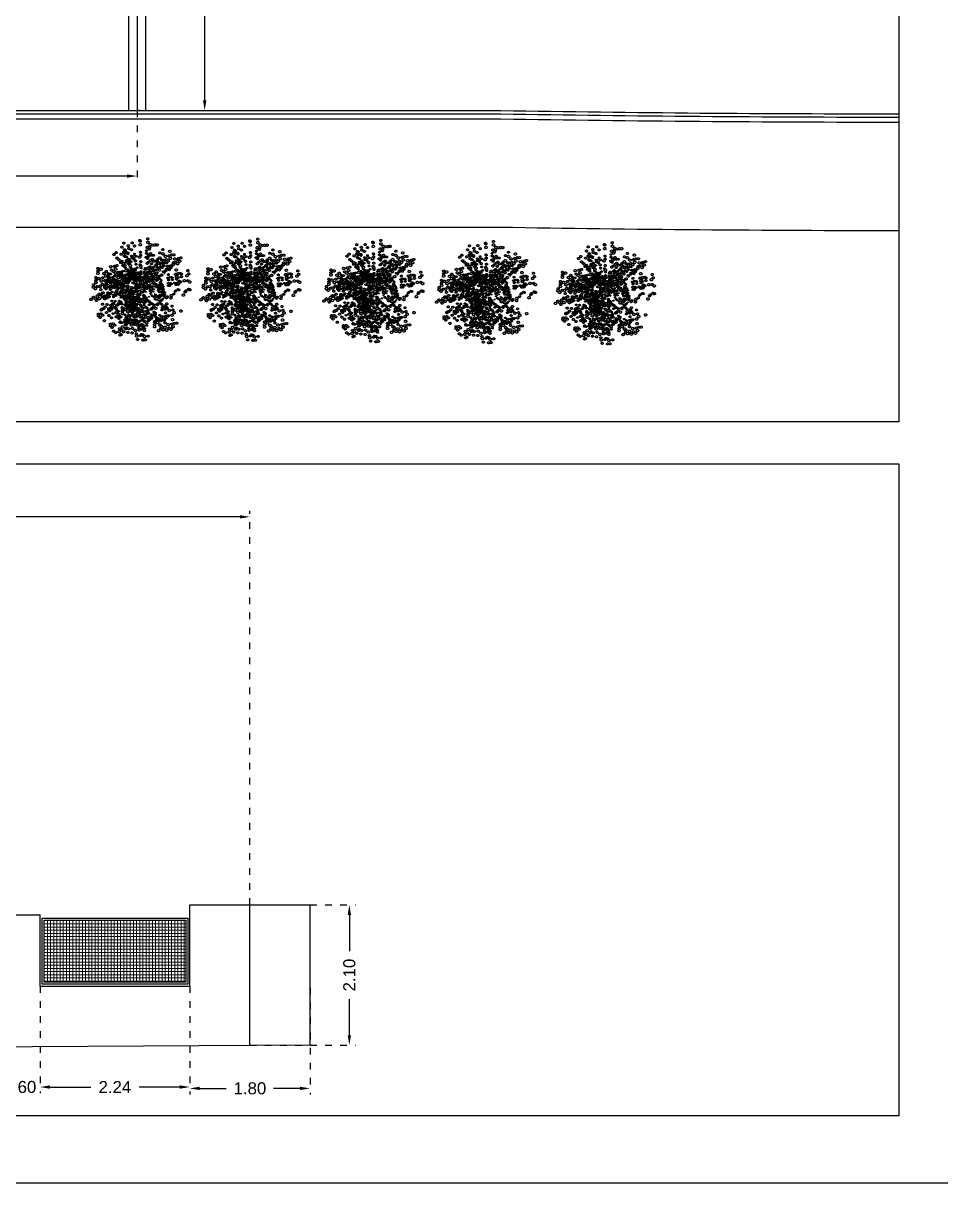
# Model space of a CAD drawing. Header units: millimetres. Extents: x 441061 to 442903, y 4515148 to 4515613.
# Drawn here: x 442431.82 to 442445.54, y 4515512.45 to 4515529.79 of the extents above; entities that cross this region are included whole.
import ezdxf

# ---------------------------------------------------------------- set-up
doc = ezdxf.new("R2010")
doc.units = ezdxf.units.MM
doc.linetypes.add('CONTINUA', pattern=[0])
doc.linetypes.add('PUNTOS2', pattern=[0.125, 0, -0.125])
for name, color, linetype in [('01_alzado', 5, 'CONTINUA'), ('01_cotas', 254, 'Continuous'), ('01_ejes', 10, 'Continuous'), ('01_implantación', 5, 'Continuous'), ('01_photinia', 7, 'Continuous'), ('01_piscinas', 254, 'Continuous'), ('01_retranqueo', 250, 'Continuous'), ('01_seccion', 7, 'CONTINUA'), ('01_urb interior', 4, 'Continuous'), ('01_verjas', 254, 'Continuous'), ('ARBOL', 116, 'Continuous')]:
    doc.layers.add(name, color=color, linetype=linetype)
doc.layers.add('01_cartela', color=6, linetype='Continuous', plot=False)
doc.layers.add('01_muebles_B', color=254, linetype='Continuous', lineweight=5)
doc.styles.add('Estilo1', font='swissel.ttf')
doc.styles.add('ROMANS', font='romans')
doc.dimstyles.new('DECIMAL-50', dxfattribs={"dimtxt": 0.08, "dimasz": 0.15, "dimexe": 0.09, "dimexo": 0, "dimgap": 0.09, "dimtad": 0, "dimzin": 0, "dimdsep": 46, "dimtxsty": 'ROMANS', "dimcen": 0.09, "dimclrt": 6, "dimadec": 0, "dimazin": 0, "dimtfac": 1.38, "dimtix": 1, "dimtofl": 0, "dimtmove": 2, "dimatfit": 3, "dimldrblk": 'OBLIQUE', "dimfxl": 1, "dimtolj": 1, "dimtzin": 0, "dimarcsym": 0})

# ---------------------------------------------------------------- blocks, each defined once
blk = doc.blocks.new('A$C43804232')
at = {"layer": 'ARBOL', "color": 98, "linetype": 'PUNTOS2', "ltscale": 10}
for p, q in [((2.194, 4.117), (2.234, 4.109)), ((2.96, 4.157), (2.981, 4.169)), ((2.236, 3.924), (2.276, 3.916)), ((3.483, 3.626), (3.504, 3.637)), ((3.605, 3.906), (3.626, 3.917)), ((0.431, 3.345), (0.427, 3.355)), ((1.587, 3.341), (1.575, 3.373)), ((0.082, 2.589), (0.078, 2.599)), ((0.771, 2.695), (0.679, 2.695)), ((0.423, 2.18), (0.423, 2.18)), ((1.477, 2.261), (1.498, 2.272)), ((2.421, 2.498), (2.461, 2.49)), ((3.451, 2.135), (3.441, 2.253)), ((1.149, 0.989), (1.088, 0.805))]:
    blk.add_line(p, q, dxfattribs=at)
at = {"layer": 'ARBOL', "color": 202, "linetype": 'PUNTOS2', "ltscale": 10}
for p, q in [((2.162, 3.694), (2.193, 3.688)), ((2.751, 3.725), (2.767, 3.734)), ((0.806, 3.1), (0.803, 3.108)), ((1.696, 3.097), (1.686, 3.122)), ((1.875, 3.148), (1.877, 3.153)), ((2.195, 3.545), (2.226, 3.539)), ((3.154, 3.316), (3.17, 3.325)), ((3.248, 3.531), (3.264, 3.54)), ((1.519, 3.018), (1.521, 3.022)), ((2.246, 2.775), (2.252, 2.789)), ((2.642, 2.754), (2.652, 2.738)), ((2.691, 2.83), (2.701, 2.814)), ((2.95, 2.596), (2.961, 2.593)), ((2.337, 2.448), (2.368, 2.442)), ((2.947, 2.257), (2.958, 2.254)), ((3.077, 2.307), (3.087, 2.304)), ((3.129, 2.169), (3.121, 2.26)), ((2.457, 1.787), (2.492, 1.829))]:
    blk.add_line(p, q, dxfattribs=at)
at = {"layer": 'ARBOL', "color": 12, "linetype": 'PUNTOS2', "ltscale": 10}
for p, q in [((1.067, 2.6), (0.997, 2.6)), ((1.497, 2.776), (1.497, 2.776)), ((1.775, 2.83), (1.745, 2.859)), ((0.537, 2.519), (0.534, 2.526)), ((0.8, 2.204), (0.8, 2.204)), ((1.348, 2.159), (1.269, 2.12)), ((1.611, 2.266), (1.627, 2.275)), ((1.863, 2.463), (1.873, 2.46))]:
    blk.add_line(p, q, dxfattribs=at)
at = {"layer": 'ARBOL', "color": 10, "linetype": 'PUNTOS2', "ltscale": 10}
for p, q in [((2.243, 2.235), (2.253, 2.22)), ((1.358, 1.288), (1.312, 1.147))]:
    blk.add_line(p, q, dxfattribs=at)
at = {"layer": 'ARBOL', "color": 12, "linetype": 'PUNTOS2', "ltscale": 10}
blk.add_lwpolyline([(3.353, 2.882), (3.332, 2.816), (3.332, 2.816), (3.335, 2.781)], dxfattribs=at)
at = {"layer": 'ARBOL', "color": 98, "linetype": 'PUNTOS2', "ltscale": 10}
blk.add_lwpolyline([(3.742, 3.061), (3.715, 2.975), (3.715, 2.975), (3.718, 2.931)], dxfattribs=at)
at = {"layer": 'ARBOL', "color": 202, "linetype": 'PUNTOS2', "ltscale": 10}
blk.add_lwpolyline([(2.849, 1.992), (2.813, 1.973), (2.813, 1.973), (2.8, 1.957)], dxfattribs=at)
at = {"layer": 'ARBOL', "color": 98, "linetype": 'PUNTOS2', "ltscale": 10}
for centre, radius in [((1.156, 4.129), 0.0457), ((1.219, 4.331), 0.0457), ((1.303, 4.203), 0.0526), ((1.32, 4.373), 0.0457), ((1.392, 4.152), 0.0457), ((1.455, 4.157), 0.0457), ((1.487, 4.218), 0.0457), ((1.55, 4.42), 0.0457), ((1.635, 4.292), 0.0526), ((1.685, 4.204), 0.0457), ((1.77, 4.075), 0.0526), ((1.879, 4.223), 0.0457), ((2.06, 4.261), 0.0457), ((2.074, 4.1), 0.0457), ((2.184, 4.085), 0.0457), ((2.202, 4.145), 0.0457), ((2.243, 4.291), 0.0457), ((2.315, 4.449), 0.0457), ((2.353, 4.483), 0.0457), ((2.359, 4.105), 0.0526), ((2.357, 4.256), 0.0457), ((2.437, 4.354), 0.0526), ((2.46, 4.224), 0.0457), ((2.573, 4.436), 0.0457), ((2.676, 4.405), 0.0457), ((2.714, 4.142), 0.0457), ((2.796, 4.27), 0.0457), ((2.798, 4.107), 0.0457), ((2.887, 4.225), 0.0457), ((2.906, 4.15), 0.0457), ((3.214, 4.096), 0.0457), ((0.461, 3.626), 0.0526), ((0.622, 3.661), 0.0526), ((0.722, 3.633), 0.0457), ((0.791, 3.758), 0.0526), ((1.017, 3.65), 0.0526), ((1.046, 3.554), 0.0457), ((1.392, 3.955), 0.0457), ((1.408, 3.597), 0.0526), ((1.5, 3.816), 0.0457), ((1.509, 3.569), 0.0457), ((1.527, 3.936), 0.0457), ((1.622, 4.002), 0.0457), ((1.651, 3.802), 0.0526), ((1.736, 3.642), 0.0457), ((1.763, 3.761), 0.0457), ((1.858, 3.827), 0.0457), ((1.887, 3.628), 0.0526), ((1.921, 4.029), 0.0457), ((1.992, 3.745), 0.0457), ((2.006, 3.901), 0.0526), ((2.143, 3.833), 0.0526), ((2.173, 3.707), 0.0457), ((2.226, 3.892), 0.0457), ((2.244, 3.951), 0.0457), ((2.328, 3.653), 0.0526), ((2.528, 3.945), 0.0457), ((2.555, 3.546), 0.0526), ((2.719, 3.626), 0.0457), ((2.768, 3.761), 0.0457), ((2.833, 3.591), 0.0457), ((2.956, 3.871), 0.0457), ((3.092, 3.817), 0.0457), ((3.127, 3.56), 0.0457), ((3.236, 3.725), 0.0457), ((3.36, 3.89), 0.0457), ((3.429, 3.619), 0.0457), ((3.442, 4.018), 0.0457), ((3.444, 3.856), 0.0457), ((3.487, 3.654), 0.0457), ((3.494, 3.691), 0.0457), ((3.532, 3.973), 0.0457), ((3.551, 3.899), 0.0457), ((0.136, 3.193), 0.0457), ((0.234, 3.233), 0.0457), ((0.242, 3.395), 0.0526), ((0.292, 3.529), 0.0526), ((0.329, 3.299), 0.0457), ((0.359, 3.1), 0.0526), ((0.393, 3.501), 0.0457), ((0.477, 3.373), 0.0526), ((0.572, 3.527), 0.0526), ((0.634, 3.337), 0.0457), ((0.741, 3.539), 0.0526), ((0.807, 3.504), 0.0526), ((0.945, 3.436), 0.0526), ((1.004, 3.26), 0.0457), ((1.085, 3.441), 0.0457), ((1.179, 3.126), 0.0526), ((1.179, 3.07), 0.0457), ((1.336, 3.407), 0.0526), ((1.351, 3.301), 0.0457), ((1.359, 3.463), 0.0526), ((1.446, 3.367), 0.0457), ((1.475, 3.167), 0.0526), ((1.593, 3.441), 0.0526), ((1.731, 3.372), 0.0526), ((1.79, 3.196), 0.0457), ((1.872, 3.377), 0.0457), ((2.074, 3.14), 0.0457), ((2.102, 3.26), 0.0457), ((2.197, 3.326), 0.0457), ((2.226, 3.126), 0.0526), ((2.26, 3.528), 0.0457), ((2.331, 3.244), 0.0457), ((2.342, 3.056), 0.0526), ((2.344, 3.4), 0.0526), ((2.482, 3.331), 0.0526), ((2.542, 3.155), 0.0457), ((2.565, 3.39), 0.0457), ((2.583, 3.45), 0.0457), ((2.623, 3.336), 0.0457), ((2.903, 3.418), 0.0457), ((2.921, 3.398), 0.0457), ((2.998, 3.32), 0.0526), ((3.076, 3.489), 0.0457), ((3.099, 3.292), 0.0457), ((3.113, 3.445), 0.0457), ((3.327, 3.379), 0.0457), ((3.374, 3.518), 0.0457), ((3.396, 3.055), 0.0526), ((3.497, 3.173), 0.0457), ((3.518, 3.427), 0.0457), ((3.537, 3.06), 0.0457), ((3.723, 3.06), 0.0526), ((3.729, 3.241), 0.0526), ((3.8, 3.048), 0.0457), ((3.83, 3.359), 0.0457), ((3.855, 3.16), 0.0526), ((3.904, 3.294), 0.0526), ((4.005, 3.266), 0.0457), ((4.074, 3.391), 0.0526), ((0.127, 2.617), 0.0526), ((0.391, 2.783), 0.0526), ((0.441, 2.917), 0.0526), ((0.478, 2.687), 0.0457), ((0.61, 3.014), 0.0526), ((0.626, 2.761), 0.0526), ((0.764, 2.692), 0.0526), ((0.854, 2.693), 0.0457), ((0.952, 2.733), 0.0457), ((1.227, 2.854), 0.0526), ((1.328, 2.826), 0.0457), ((1.396, 2.95), 0.0526), ((1.691, 2.634), 0.0457), ((1.739, 2.67), 0.0457), ((1.834, 2.736), 0.0457), ((1.863, 2.536), 0.0526), ((1.897, 2.938), 0.0457), ((1.981, 2.81), 0.0526), ((2.119, 2.741), 0.0526), ((2.173, 2.959), 0.0526), ((2.175, 2.656), 0.0457), ((2.274, 2.931), 0.0457), ((2.358, 2.803), 0.0526), ((2.496, 2.735), 0.0526), ((2.597, 2.853), 0.0457), ((2.637, 2.74), 0.0457), ((2.653, 2.526), 0.0526), ((2.65, 2.751), 0.0457), ((2.733, 2.633), 0.0457), ((2.908, 2.617), 0.0526), ((3.026, 2.784), 0.0457), ((3.099, 2.807), 0.0526), ((3.109, 2.666), 0.0457), ((3.247, 2.564), 0.0457), ((3.378, 2.89), 0.0526), ((3.394, 2.637), 0.0526), ((3.455, 2.879), 0.0457), ((3.532, 2.569), 0.0526), ((3.654, 2.935), 0.0457), ((3.708, 2.622), 0.0526), ((3.8, 2.842), 0.0457), ((3.808, 2.594), 0.0457), ((3.877, 2.719), 0.0526), ((3.975, 2.749), 0.0457), ((4.044, 2.874), 0.0526), ((4.103, 2.612), 0.0526), ((4.14, 2.835), 0.0526), ((4.168, 2.739), 0.0457), ((0.729, 2.218), 0.0457), ((0.752, 2.106), 0.0526), ((0.823, 2.516), 0.0457), ((0.902, 2.212), 0.0457), ((0.92, 2.265), 0.0457), ((1.233, 2.295), 0.0457), ((1.427, 2.401), 0.0457), ((1.737, 2.023), 0.0457), ((1.952, 2.088), 0.0457), ((2.056, 2.284), 0.132), ((2.066, 2.053), 0.0457), ((2.292, 2.11), 0.0457), ((2.356, 2.444), 0.0457), ((2.358, 2.281), 0.0457), ((2.546, 2.324), 0.0457), ((2.572, 2.5), 0.0457), ((2.662, 2.448), 0.0457), ((2.713, 2.519), 0.0457), ((2.888, 2.503), 0.0526), ((2.949, 2.131), 0.0526), ((3.017, 2.385), 0.0457), ((3.046, 2.185), 0.0526), ((3.049, 2.103), 0.0457), ((3.145, 2.232), 0.0457), ((3.152, 2.498), 0.0457), ((3.168, 2.348), 0.0457), ((3.176, 2.396), 0.0457), ((3.226, 2.086), 0.0526), ((3.276, 2.364), 0.0526), ((3.326, 2.057), 0.0457), ((3.362, 2.275), 0.0457), ((3.444, 2.303), 0.0457), ((3.551, 2.286), 0.0457), ((3.592, 2.393), 0.0457), ((3.623, 2.206), 0.0457), ((3.65, 2.326), 0.0457), ((3.658, 2.488), 0.0526), ((3.745, 2.392), 0.0457), ((3.774, 2.193), 0.0526), ((3.879, 2.31), 0.0457), ((3.891, 2.122), 0.0526), ((3.893, 2.466), 0.0526), ((4.031, 2.398), 0.0526), ((4.114, 2.457), 0.0457), ((4.131, 2.516), 0.0457), ((4.146, 2.195), 0.0526), ((4.156, 2.039), 0.0457), ((4.171, 2.403), 0.0457), ((4.174, 2.099), 0.0457), ((0.053, 1.601), 0.0526), ((0.112, 1.595), 0.0457), ((0.203, 1.707), 0.0457), ((0.221, 1.76), 0.0457), ((0.248, 1.915), 0.0526), ((0.626, 1.53), 0.0526), ((0.703, 1.568), 0.0457), ((1.041, 1.632), 0.0457), ((1.176, 1.979), 0.0457), ((1.39, 1.7), 0.0457), ((1.573, 1.645), 0.0526), ((1.664, 1.608), 0.0526), ((1.779, 1.562), 0.0457), ((1.937, 1.83), 0.0457), ((1.983, 1.779), 0.0457), ((2.093, 1.624), 0.0526), ((2.18, 1.528), 0.0457), ((2.221, 1.999), 0.0457), ((2.358, 1.584), 0.0526), ((2.484, 1.614), 0.0457), ((2.591, 1.816), 0.0526), ((2.638, 1.532), 0.0526), ((2.663, 1.521), 0.0526), ((2.666, 1.765), 0.0526), ((2.779, 1.537), 0.0457), ((2.792, 1.794), 0.0457), ((2.892, 1.658), 0.0526), ((2.891, 1.834), 0.0457), ((2.899, 1.997), 0.0526), ((2.986, 1.9), 0.0457), ((3.015, 1.701), 0.0526), ((3.134, 1.974), 0.0526), ((3.176, 1.951), 0.0526), ((3.263, 1.855), 0.0457), ((3.411, 1.929), 0.0526), ((3.455, 1.601), 0.0457), ((3.463, 1.763), 0.0526), ((3.513, 1.898), 0.0526), ((3.55, 1.667), 0.0457), ((3.613, 1.869), 0.0457), ((3.698, 1.741), 0.0526), ((3.822, 1.998), 0.0457), ((4.073, 1.98), 0.0526), ((4.214, 1.985), 0.0457), ((0.166, 1.276), 0.0526), ((0.266, 1.248), 0.0457), ((0.371, 1.054), 0.0526), ((0.407, 1.299), 0.0526), ((0.558, 1.405), 0.0457), ((0.589, 1.17), 0.0457), ((0.621, 1.387), 0.0457), ((0.629, 1.056), 0.0457), ((0.679, 1.047), 0.0457), ((0.778, 1.087), 0.0457), ((0.786, 1.249), 0.0526), ((0.873, 1.153), 0.0457), ((1.446, 1.377), 0.0526), ((1.596, 1.483), 0.0457), ((1.606, 1.202), 0.0457), ((1.68, 1.355), 0.0526), ((1.807, 1.009), 0.0457), ((1.822, 1.266), 0.0457), ((1.936, 1.232), 0.0457), ((1.985, 1.478), 0.0526), ((1.986, 1.422), 0.0457), ((2.024, 1.039), 0.0457), ((2.085, 1.462), 0.0457), ((2.209, 1.328), 0.0526), ((2.215, 1.086), 0.0457), ((2.444, 1.291), 0.0526), ((2.508, 1.103), 0.0457), ((2.738, 1.15), 0.0457), ((2.854, 0.977), 0.0526), ((2.889, 1.414), 0.0526), ((2.965, 1.333), 0.0457), ((3.121, 1.253), 0.0457), ((3.122, 1.484), 0.0457), ((3.211, 1.422), 0.0457), ((3.228, 1.106), 0.0457), ((3.275, 1.093), 0.0457), ((3.376, 1.358), 0.0457), ((3.441, 1.068), 0.0457), ((3.476, 1.318), 0.0457), ((3.56, 1.284), 0.0457), ((3.669, 1.068), 0.0457), ((3.732, 1.182), 0.0457), ((0.318, 0.948), 0.0457), ((0.408, 0.825), 0.0457), ((0.882, 0.541), 0.0526), ((0.902, 0.954), 0.0526), ((0.931, 0.675), 0.0526), ((1.008, 0.501), 0.0457), ((1.032, 0.647), 0.0457), ((1.101, 0.772), 0.0526), ((1.117, 0.518), 0.0526), ((1.116, 0.686), 0.0457), ((1.223, 0.888), 0.0526), ((1.315, 0.556), 0.0526), ((1.365, 0.69), 0.0526), ((1.466, 0.662), 0.0457), ((1.534, 0.787), 0.0526), ((1.55, 0.534), 0.0526), ((1.649, 0.741), 0.0457), ((1.657, 0.903), 0.0526), ((1.688, 0.466), 0.0526), ((1.76, 0.68), 0.0526), ((1.828, 0.471), 0.0457), ((1.84, 0.8), 0.0457), ((1.966, 0.902), 0.0457), ((2.056, 0.85), 0.0457), ((2.107, 0.921), 0.0457), ((2.213, 0.63), 0.0457), ((2.624, 0.93), 0.0526), ((2.991, 0.533), 0.0457), ((3.067, 0.734), 0.0457), ((3.171, 0.92), 0.0457), ((3.198, 0.719), 0.0457), ((3.253, 0.916), 0.0457), ((3.255, 0.607), 0.0457), ((3.298, 0.968), 0.0457), ((3.329, 0.842), 0.0457), ((3.354, 0.83), 0.0457), ((3.354, 0.94), 0.0457), ((3.483, 0.561), 0.0457), ((3.502, 0.756), 0.0457), ((0.874, 0.379), 0.0457), ((0.969, 0.445), 0.0457), ((1.209, 0.354), 0.0457), ((1.308, 0.394), 0.0457), ((1.402, 0.46), 0.0457), ((1.432, 0.261), 0.0526), ((1.747, 0.289), 0.0457), ((2.056, 0.169), 0.0526), ((2.147, 0.203), 0.0526), ((2.24, 0.244), 0.0457), ((2.33, 0.457), 0.0526), ((2.341, 0.379), 0.0526), ((2.35, 0.255), 0.0526), ((2.433, 0.413), 0.0526), ((2.48, 0.191), 0.0526), ((2.534, 0.046), 0.0457), ((2.765, 0.4), 0.0526), ((2.819, 0.255), 0.0457), ((2.844, 0.229), 0.0457), ((3.129, 0.438), 0.0457)]:
    blk.add_circle(centre, radius, dxfattribs=at)
at = {"layer": 'ARBOL', "color": 202, "linetype": 'PUNTOS2', "ltscale": 10}
for centre, radius in [((1.363, 3.703), 0.0351), ((1.412, 3.859), 0.0351), ((1.477, 3.76), 0.0405), ((1.49, 3.891), 0.0351), ((1.546, 3.721), 0.0351), ((1.545, 3.569), 0.0351), ((1.594, 3.725), 0.0351), ((1.619, 3.772), 0.0351), ((1.667, 3.927), 0.0351), ((1.722, 3.605), 0.0351), ((1.732, 3.828), 0.0405), ((1.771, 3.761), 0.0351), ((1.836, 3.662), 0.0405), ((1.92, 3.775), 0.0351), ((1.952, 3.627), 0.0351), ((2.059, 3.805), 0.0351), ((2.07, 3.681), 0.0351), ((2.155, 3.669), 0.0351), ((2.168, 3.715), 0.0351), ((2.2, 3.828), 0.0351), ((2.201, 3.566), 0.0351), ((2.255, 3.95), 0.0351), ((2.284, 3.975), 0.0351), ((2.289, 3.685), 0.0405), ((2.288, 3.801), 0.0351), ((2.349, 3.876), 0.0405), ((2.367, 3.776), 0.0351), ((2.454, 3.94), 0.0351), ((2.533, 3.915), 0.0351), ((2.562, 3.713), 0.0351), ((2.625, 3.811), 0.0351), ((2.627, 3.687), 0.0351), ((2.695, 3.777), 0.0351), ((2.71, 3.72), 0.0351), ((2.947, 3.678), 0.0351), ((3.122, 3.618), 0.0351), ((3.192, 3.583), 0.0351), ((0.661, 3.139), 0.0405), ((0.699, 3.242), 0.0405), ((0.728, 3.065), 0.0351), ((0.776, 3.22), 0.0351), ((0.829, 3.316), 0.0405), ((0.841, 3.122), 0.0405), ((0.915, 3.24), 0.0405), ((0.953, 3.343), 0.0405), ((0.962, 3.094), 0.0351), ((1.03, 3.321), 0.0351), ((1.044, 3.25), 0.0405), ((1.083, 3.417), 0.0405), ((1.095, 3.223), 0.0405), ((1.201, 3.17), 0.0405), ((1.257, 3.335), 0.0405), ((1.279, 3.261), 0.0351), ((1.309, 3.174), 0.0351), ((1.502, 3.148), 0.0405), ((1.514, 3.066), 0.0351), ((1.52, 3.191), 0.0405), ((1.558, 3.294), 0.0405), ((1.587, 3.117), 0.0351), ((1.628, 3.462), 0.0351), ((1.635, 3.273), 0.0351), ((1.649, 3.554), 0.0351), ((1.7, 3.174), 0.0405), ((1.745, 3.452), 0.0405), ((1.731, 3.195), 0.0208), ((1.772, 3.093), 0.024), ((1.776, 3.176), 0.0208), ((1.806, 3.121), 0.0405), ((1.81, 3.328), 0.0351), ((1.831, 3.42), 0.0351), ((1.83, 3.225), 0.024), ((1.827, 3.166), 0.0208), ((1.889, 3.253), 0.024), ((1.904, 3.471), 0.0351), ((1.899, 3.143), 0.024), ((1.914, 3.125), 0.0351), ((1.926, 3.318), 0.0405), ((1.913, 3.211), 0.0208), ((1.938, 3.081), 0.0208), ((1.975, 3.229), 0.024), ((1.979, 3.162), 0.024), ((2.007, 3.408), 0.0351), ((2.017, 3.528), 0.0405), ((2.037, 3.111), 0.024), ((2.038, 3.189), 0.024), ((2.047, 3.079), 0.024), ((2.061, 3.147), 0.0208), ((2.123, 3.475), 0.0405), ((2.123, 3.165), 0.024), ((2.146, 3.379), 0.0351), ((2.164, 3.085), 0.0351), ((2.187, 3.521), 0.0351), ((2.213, 3.241), 0.0351), ((2.266, 3.337), 0.0405), ((2.278, 3.142), 0.0405), ((2.36, 3.168), 0.0208), ((2.384, 3.09), 0.0405), ((2.419, 3.562), 0.0351), ((2.44, 3.254), 0.0405), ((2.432, 3.144), 0.024), ((2.448, 3.135), 0.0351), ((2.444, 3.099), 0.0208), ((2.446, 3.212), 0.0208), ((2.462, 3.181), 0.0351), ((2.466, 3.08), 0.0208), ((2.492, 3.093), 0.0351), ((2.492, 3.193), 0.0208), ((2.496, 3.089), 0.0208), ((2.566, 3.316), 0.0351), ((2.567, 3.066), 0.024), ((2.581, 3.134), 0.0208), ((2.604, 3.42), 0.0351), ((2.654, 3.289), 0.0351), ((2.708, 3.156), 0.0351), ((2.722, 3.141), 0.0351), ((2.748, 3.504), 0.0351), ((2.781, 3.081), 0.0405), ((2.841, 3.211), 0.0351), ((2.853, 3.463), 0.0351), ((2.858, 3.06), 0.0351), ((2.869, 3.177), 0.0351), ((2.88, 3.265), 0.0351), ((2.963, 3.392), 0.0351), ((3.033, 3.127), 0.0351), ((3.059, 3.519), 0.0351), ((3.07, 3.233), 0.0351), ((3.112, 3.311), 0.0351), ((3.124, 3.493), 0.0351), ((3.157, 3.338), 0.0351), ((3.163, 3.366), 0.0351), ((3.181, 3.163), 0.0351), ((3.206, 3.526), 0.0351), ((0.579, 2.983), 0.0351), ((0.655, 3.014), 0.0351), ((0.75, 2.911), 0.0405), ((1.247, 3.035), 0.0351), ((1.382, 2.932), 0.0405), ((1.543, 3.012), 0.024), ((1.609, 2.963), 0.0405), ((1.681, 2.98), 0.024), ((1.678, 2.922), 0.0208), ((1.74, 3.008), 0.024), ((1.826, 2.984), 0.024), ((1.852, 2.986), 0.0351), ((1.934, 2.787), 0.0351), ((1.973, 2.734), 0.024), ((2.027, 2.819), 0.0208), ((2.032, 2.937), 0.0208), ((2.045, 2.837), 0.024), ((2.07, 2.943), 0.0351), ((2.069, 3.012), 0.024), ((2.091, 3.035), 0.0351), ((2.116, 2.969), 0.0208), ((2.146, 2.804), 0.0405), ((2.14, 3.018), 0.0208), ((2.154, 2.755), 0.024), ((2.157, 2.838), 0.0208), ((2.162, 3.058), 0.024), ((2.187, 2.932), 0.0405), ((2.186, 2.877), 0.024), ((2.211, 2.888), 0.024), ((2.208, 2.829), 0.0208), ((2.224, 2.782), 0.0351), ((2.268, 3.022), 0.0351), ((2.276, 2.878), 0.0405), ((2.271, 2.915), 0.024), ((2.289, 2.683), 0.0405), ((2.28, 2.805), 0.024), ((2.294, 2.874), 0.0208), ((2.302, 2.739), 0.024), ((2.338, 2.554), 0.0208), ((2.349, 2.695), 0.0208), ((2.37, 2.956), 0.0208), ((2.395, 2.631), 0.0405), ((2.38, 3.036), 0.0208), ((2.385, 2.583), 0.0208), ((2.39, 2.824), 0.0208), ((2.415, 2.903), 0.024), ((2.43, 2.954), 0.0351), ((2.418, 2.986), 0.0208), ((2.434, 2.771), 0.024), ((2.437, 2.574), 0.0208), ((2.438, 2.854), 0.0208), ((2.472, 2.722), 0.0351), ((2.469, 2.977), 0.0208), ((2.503, 2.634), 0.0351), ((2.489, 2.844), 0.0208), ((2.513, 2.643), 0.0351), ((2.508, 2.55), 0.024), ((2.506, 2.775), 0.0208), ((2.522, 2.619), 0.0208), ((2.541, 2.953), 0.024), ((2.552, 2.704), 0.0208), ((2.555, 3.021), 0.0208), ((2.561, 2.821), 0.024), ((2.577, 2.552), 0.0351), ((2.575, 2.889), 0.0208), ((2.583, 2.754), 0.024), ((2.585, 2.637), 0.024), ((2.623, 2.965), 0.0208), ((2.629, 2.747), 0.0208), ((2.647, 2.863), 0.0208), ((2.653, 2.76), 0.0208), ((2.677, 2.822), 0.0208), ((2.711, 2.54), 0.0405), ((2.694, 2.919), 0.0208), ((2.702, 2.836), 0.0208), ((2.74, 2.773), 0.024), ((2.743, 2.667), 0.0208), ((2.762, 2.87), 0.0208), ((2.788, 2.822), 0.0208), ((2.803, 2.668), 0.0351), ((2.811, 2.778), 0.0208), ((2.837, 2.898), 0.0208), ((2.859, 2.686), 0.0405), ((2.845, 2.828), 0.024), ((2.866, 2.578), 0.0351), ((2.86, 2.896), 0.0208), ((2.866, 2.67), 0.0208), ((2.882, 2.632), 0.0208), ((2.916, 2.81), 0.0208), ((2.931, 2.611), 0.0208), ((2.934, 2.685), 0.0208), ((2.938, 2.767), 0.0208), ((2.948, 2.641), 0.0208), ((3.073, 2.75), 0.0405), ((3.086, 2.556), 0.0405), ((3.087, 2.877), 0.0405), ((3.133, 2.741), 0.0351), ((3.164, 2.968), 0.0351), ((3.195, 2.881), 0.0351), ((2.287, 2.407), 0.0351), ((2.288, 2.282), 0.0351), ((2.292, 2.187), 0.0208), ((2.304, 2.142), 0.0208), ((2.312, 2.464), 0.024), ((2.321, 2.354), 0.024), ((2.326, 2.17), 0.024), ((2.335, 2.422), 0.0208), ((2.343, 2.287), 0.024), ((2.343, 2.148), 0.0208), ((2.382, 2.5), 0.024), ((2.387, 2.178), 0.0208), ((2.39, 2.244), 0.0208), ((2.395, 2.087), 0.024), ((2.397, 2.44), 0.024), ((2.398, 2.243), 0.0208), ((2.414, 2.293), 0.0208), ((2.433, 2.315), 0.0351), ((2.438, 2.117), 0.024), ((2.453, 2.45), 0.0351), ((2.454, 2.504), 0.0208), ((2.493, 2.408), 0.0208), ((2.515, 2.47), 0.0405), ((2.523, 2.41), 0.0351), ((2.518, 2.068), 0.0208), ((2.531, 2.484), 0.024), ((2.53, 2.133), 0.0208), ((2.561, 2.465), 0.0351), ((2.56, 2.116), 0.024), ((2.576, 2.476), 0.0208), ((2.577, 2.44), 0.0208), ((2.601, 2.49), 0.0208), ((2.623, 2.53), 0.024), ((2.677, 2.054), 0.024), ((2.696, 2.453), 0.0405), ((2.705, 2.063), 0.0405), ((2.693, 2.314), 0.024), ((2.694, 2.376), 0.0208), ((2.693, 2.364), 0.0208), ((2.702, 2.502), 0.0208), ((2.716, 2.273), 0.0208), ((2.743, 2.166), 0.0405), ((2.727, 2.454), 0.0208), ((2.736, 2.101), 0.024), ((2.761, 2.53), 0.0208), ((2.77, 2.318), 0.0208), ((2.772, 2.343), 0.0208), ((2.795, 2.361), 0.0351), ((2.783, 2.057), 0.0208), ((2.818, 2.208), 0.0405), ((2.82, 2.144), 0.0351), ((2.806, 2.106), 0.0208), ((2.812, 2.35), 0.0208), ((2.818, 2.228), 0.0208), ((2.857, 2.505), 0.0208), ((2.885, 2.046), 0.0405), ((2.878, 2.257), 0.0208), ((2.894, 2.244), 0.0351), ((2.883, 2.444), 0.0208), ((2.899, 2.448), 0.0351), ((2.895, 2.181), 0.0208), ((2.911, 2.333), 0.0351), ((2.918, 2.028), 0.0405), ((2.9, 2.368), 0.0208), ((2.903, 2.053), 0.024), ((2.918, 2.37), 0.0351), ((2.928, 2.272), 0.0208), ((2.956, 2.131), 0.0405), ((2.972, 2.499), 0.0351), ((2.958, 2.264), 0.0208), ((2.972, 2.274), 0.0208), ((2.973, 2.059), 0.0208), ((2.995, 2.345), 0.0405), ((2.993, 2.381), 0.0208), ((3.009, 2.343), 0.0208), ((3.012, 2.495), 0.0208), ((3.033, 2.11), 0.0351), ((3.061, 2.277), 0.0351), ((3.057, 2.322), 0.0208), ((3.06, 2.396), 0.0208), ((3.075, 2.353), 0.0208), ((3.124, 2.298), 0.0351), ((3.192, 2.503), 0.0405), ((3.206, 2.286), 0.0351), ((3.237, 2.368), 0.0351), ((3.261, 2.224), 0.0351), ((2.288, 1.746), 0.0405), ((2.287, 1.614), 0.0208), ((2.294, 1.947), 0.024), ((2.304, 1.837), 0.024), ((2.31, 1.816), 0.024), ((2.307, 1.757), 0.0208), ((2.318, 1.906), 0.0208), ((2.355, 1.52), 0.0405), ((2.342, 1.664), 0.024), ((2.339, 1.605), 0.0208), ((2.343, 1.933), 0.024), ((2.369, 1.844), 0.024), ((2.385, 1.768), 0.0351), ((2.378, 1.734), 0.024), ((2.39, 1.917), 0.0208), ((2.392, 1.802), 0.0208), ((2.398, 2.007), 0.0208), ((2.401, 1.691), 0.024), ((2.41, 1.581), 0.024), ((2.424, 1.649), 0.0208), ((2.435, 1.947), 0.0208), ((2.468, 1.924), 0.0405), ((2.453, 1.96), 0.0208), ((2.475, 1.917), 0.024), ((2.474, 1.861), 0.0208), ((2.478, 2), 0.0208), ((2.504, 1.705), 0.0405), ((2.523, 1.697), 0.0405), ((2.525, 1.885), 0.0405), ((2.509, 1.843), 0.0208), ((2.53, 1.991), 0.0208), ((2.533, 1.623), 0.0208), ((2.536, 1.755), 0.0208), ((2.538, 1.803), 0.0208), ((2.58, 1.702), 0.024), ((2.583, 1.785), 0.0208), ((2.586, 1.825), 0.0208), ((2.595, 1.642), 0.024), ((2.601, 1.967), 0.024), ((2.612, 1.709), 0.0351), ((2.608, 1.537), 0.024), ((2.623, 1.907), 0.0351), ((2.623, 1.901), 0.024), ((2.638, 1.834), 0.024), ((2.635, 1.775), 0.0208), ((2.652, 1.706), 0.0208), ((2.654, 1.529), 0.0208), ((2.697, 1.615), 0.0405), ((2.678, 1.543), 0.0208), ((2.699, 1.803), 0.0405), ((2.699, 1.938), 0.0351), ((2.697, 1.861), 0.024), ((2.7, 1.583), 0.024), ((2.698, 2.025), 0.0208), ((2.706, 1.751), 0.024), ((2.72, 1.82), 0.0208), ((2.728, 1.685), 0.024), ((2.755, 1.553), 0.0351), ((2.772, 1.989), 0.0351), ((2.774, 1.677), 0.0208), ((2.794, 1.835), 0.0405), ((2.775, 1.641), 0.0208), ((2.782, 1.838), 0.024), ((2.78, 1.979), 0.0208), ((2.797, 1.902), 0.0208), ((2.799, 1.691), 0.0208), ((2.821, 1.731), 0.024), ((2.824, 1.816), 0.0208), ((2.842, 1.997), 0.024), ((2.876, 1.668), 0.0351), ((2.863, 1.969), 0.0208), ((2.886, 1.834), 0.024), ((2.883, 1.751), 0.0208), ((2.904, 1.791), 0.024), ((2.917, 1.987), 0.024), ((2.945, 1.621), 0.0351), ((2.985, 1.954), 0.0351), ((2.977, 2.014), 0.024), ((3, 1.973), 0.0208), ((3.072, 1.571), 0.0351), ((3.062, 1.991), 0.024), ((3.098, 2.011), 0.0405), ((3.132, 1.759), 0.0351), ((3.138, 1.883), 0.0405), ((3.148, 1.541), 0.0351), ((3.177, 1.987), 0.0405), ((3.205, 1.81), 0.0351), ((3.213, 1.514), 0.0351), ((3.254, 1.965), 0.0351), ((2.58, 1.412), 0.0351), ((2.655, 1.493), 0.0208), ((2.875, 1.491), 0.0351), ((3.345, 1.436), 0.0351)]:
    blk.add_circle(centre, radius, dxfattribs=at)
at = {"layer": 'ARBOL', "color": 12, "linetype": 'PUNTOS2', "ltscale": 10}
for centre, radius in [((3.421, 3.111), 0.0351), ((3.478, 3.061), 0.0405), ((3.608, 3.136), 0.0405), ((0.573, 2.54), 0.0405), ((0.775, 2.668), 0.0405), ((0.814, 2.771), 0.0405), ((0.842, 2.594), 0.0351), ((0.944, 2.845), 0.0405), ((0.956, 2.651), 0.0405), ((1.062, 2.598), 0.0405), ((1.131, 2.599), 0.0351), ((1.124, 2.568), 0.024), ((1.192, 2.709), 0.024), ((1.207, 2.63), 0.0351), ((1.209, 2.688), 0.0208), ((1.274, 2.695), 0.0208), ((1.297, 2.706), 0.0208), ((1.356, 2.747), 0.024), ((1.382, 2.889), 0.0351), ((1.419, 2.722), 0.0405), ((1.496, 2.701), 0.0351), ((1.549, 2.797), 0.0405), ((1.579, 2.647), 0.024), ((1.608, 2.69), 0.0208), ((1.662, 2.632), 0.0208), ((1.685, 2.643), 0.0208), ((1.734, 2.756), 0.0208), ((1.749, 2.898), 0.024), ((1.775, 2.553), 0.0351), ((1.772, 2.831), 0.024), ((1.795, 2.552), 0.0208), ((1.812, 2.581), 0.0351), ((1.801, 2.803), 0.0208), ((1.846, 2.784), 0.0208), ((3.285, 2.784), 0.0351), ((3.327, 2.544), 0.0405), ((3.338, 2.88), 0.0405), ((3.343, 3.02), 0.0405), ((3.397, 2.871), 0.0351), ((3.398, 2.713), 0.0351), ((3.44, 2.958), 0.0405), ((3.457, 2.619), 0.0405), ((3.533, 2.642), 0.0351), ((3.555, 3.04), 0.0351), ((3.585, 2.738), 0.0405), ((3.631, 2.536), 0.0405), ((3.659, 2.708), 0.0405), ((3.681, 2.634), 0.0351), ((1.035, 2.233), 0.0351), ((1.053, 2.147), 0.0405), ((1.056, 2.345), 0.0208), ((1.063, 2.051), 0.0208), ((1.067, 2.413), 0.0208), ((1.108, 2.463), 0.0351), ((1.117, 2.101), 0.024), ((1.118, 2.431), 0.024), ((1.115, 2.042), 0.0208), ((1.145, 2.047), 0.0208), ((1.147, 2.527), 0.0208), ((1.168, 2.229), 0.0351), ((1.182, 2.269), 0.0351), ((1.177, 2.128), 0.024), ((1.2, 2.087), 0.0208), ((1.202, 2.348), 0.0208), ((1.209, 2.497), 0.024), ((1.215, 2.329), 0.0208), ((1.226, 2.397), 0.0208), ((1.239, 2.072), 0.0208), ((1.257, 2.227), 0.024), ((1.262, 2.105), 0.024), ((1.26, 2.31), 0.0208), ((1.291, 2.483), 0.0208), ((1.306, 2.457), 0.0208), ((1.315, 2.36), 0.024), ((1.312, 2.301), 0.0208), ((1.339, 2.103), 0.024), ((1.353, 2.501), 0.024), ((1.379, 2.05), 0.0351), ((1.39, 2.489), 0.0208), ((1.423, 2.293), 0.0351), ((1.52, 2.401), 0.0208), ((1.572, 2.374), 0.0351), ((1.563, 2.081), 0.0208), ((1.568, 2.189), 0.024), ((1.636, 2.106), 0.024), ((1.651, 2.174), 0.0208), ((1.654, 2.311), 0.0208), ((1.675, 2.469), 0.0208), ((1.695, 2.234), 0.024), ((1.713, 2.193), 0.024), ((1.735, 2.141), 0.0208), ((1.774, 2.047), 0.024), ((1.81, 2.083), 0.0351), ((1.856, 2.06), 0.024), ((3.282, 2.316), 0.0351), ((3.288, 2.441), 0.0405), ((3.355, 2.367), 0.0351), ((3.378, 2.214), 0.0405), ((3.404, 2.523), 0.0351), ((3.415, 2.064), 0.0351), ((3.459, 2.304), 0.0351), ((3.467, 2.16), 0.0405), ((3.469, 2.424), 0.0405), ((3.575, 2.371), 0.0405), ((3.608, 2.05), 0.0405), ((3.639, 2.417), 0.0351), ((3.652, 2.463), 0.0351), ((3.663, 2.215), 0.0405), ((3.672, 2.096), 0.0351), ((3.683, 2.375), 0.0351), ((3.685, 2.142), 0.0351), ((3.716, 2.054), 0.0351), ((0.515, 1.759), 0.0405), ((0.561, 1.754), 0.0351), ((0.602, 1.509), 0.0405), ((0.631, 1.84), 0.0351), ((0.645, 1.881), 0.0351), ((0.665, 2), 0.0405), ((0.788, 1.526), 0.0405), ((0.903, 1.608), 0.0351), ((0.956, 1.704), 0.0405), ((0.953, 1.594), 0.0351), ((1.015, 1.733), 0.0351), ((1.162, 1.936), 0.0208), ((1.186, 2.018), 0.024), ((1.204, 1.834), 0.024), ((1.207, 1.917), 0.0208), ((1.262, 1.966), 0.024), ((1.259, 1.907), 0.0208), ((1.276, 1.782), 0.0351), ((1.315, 1.741), 0.0208), ((1.321, 1.994), 0.024), ((1.33, 1.884), 0.024), ((1.344, 1.952), 0.0208), ((1.353, 1.817), 0.024), ((1.376, 1.603), 0.024), ((1.399, 1.774), 0.0208), ((1.407, 1.97), 0.024), ((1.416, 1.585), 0.024), ((1.429, 1.918), 0.0208), ((1.445, 1.863), 0.024), ((1.459, 1.568), 0.0208), ((1.483, 1.968), 0.024), ((1.498, 1.536), 0.024), ((1.509, 1.876), 0.0208), ((1.543, 1.835), 0.0351), ((1.535, 1.579), 0.024), ((1.556, 1.608), 0.024), ((1.566, 1.954), 0.0208), ((1.587, 1.587), 0.0405), ((1.575, 1.561), 0.024), ((1.575, 1.701), 0.0208), ((1.582, 1.868), 0.0208), ((1.595, 1.822), 0.0208), ((1.634, 1.829), 0.0208), ((1.645, 1.894), 0.0208), ((1.653, 2.032), 0.0208), ((1.684, 1.792), 0.0405), ((1.679, 1.984), 0.0208), ((1.702, 1.668), 0.0351), ((1.722, 1.847), 0.0208), ((1.755, 1.764), 0.0405), ((1.767, 1.569), 0.0405), ((1.756, 2.029), 0.0208), ((1.798, 1.927), 0.024), ((1.803, 1.665), 0.024), ((1.801, 2.01), 0.0208), ((1.822, 1.758), 0.0208), ((1.843, 1.729), 0.0351), ((1.853, 2.001), 0.0208), ((3.319, 1.866), 0.0405), ((0.679, 1.487), 0.0351), ((0.719, 1.256), 0.0351), ((0.76, 1.338), 0.0405), ((0.928, 1.427), 0.0351), ((0.958, 1.34), 0.0351), ((0.997, 1.333), 0.0351), ((1.073, 1.363), 0.0351), ((1.079, 1.488), 0.0405), ((1.146, 1.414), 0.0351), ((1.168, 1.261), 0.0405), ((1.416, 1.21), 0.0405), ((1.49, 1.41), 0.0208), ((1.519, 1.474), 0.024), ((1.649, 1.385), 0.0208), ((1.649, 1.369), 0.0208), ((1.678, 1.45), 0.024), ((1.71, 1.452), 0.0351), ((1.749, 1.222), 0.0405), ((1.794, 1.419), 0.0208), ((1.808, 1.344), 0.0208)]:
    blk.add_circle(centre, radius, dxfattribs=at)
at = {"layer": 'ARBOL', "color": 10, "linetype": 'PUNTOS2', "ltscale": 10}
for centre, radius in [((1.885, 2.632), 0.0351), ((1.999, 2.688), 0.0405), ((1.996, 2.693), 0.0208), ((2.058, 2.711), 0.024), ((2.105, 2.636), 0.0405), ((2.148, 2.57), 0.0351), ((2.265, 2.663), 0.0208), ((1.87, 2.303), 0.0208), ((1.87, 2.145), 0.0208), ((1.872, 2.176), 0.0208), ((1.908, 2.478), 0.0405), ((1.892, 2.524), 0.0208), ((1.96, 2.254), 0.0208), ((1.976, 2.133), 0.0351), ((2.056, 2.284), 0.102), ((1.985, 2.206), 0.0208), ((2.056, 2.284), 0.0603), ((2.018, 2.139), 0.0208), ((2.064, 2.106), 0.0351), ((2.051, 2.514), 0.0208), ((2.075, 2.427), 0.024), ((2.076, 2.152), 0.0208), ((2.078, 2.51), 0.0208), ((2.13, 2.501), 0.0208), ((2.153, 2.186), 0.0208), ((2.183, 2.064), 0.0351), ((2.201, 2.477), 0.024), ((2.204, 2.239), 0.0208), ((2.214, 2.365), 0.0208), ((2.216, 2.546), 0.0208), ((2.224, 2.411), 0.024), ((2.237, 2.15), 0.0351), ((2.227, 2.139), 0.0208), ((1.862, 1.839), 0.024), ((1.893, 1.607), 0.024), ((1.911, 1.7), 0.0208), ((1.928, 1.962), 0.024), ((1.965, 1.935), 0.0351), ((1.978, 1.93), 0.0208), ((2.002, 1.664), 0.0405), ((2, 1.895), 0.0351), ((2.002, 1.621), 0.0351), ((2.002, 1.855), 0.024), ((2.006, 1.843), 0.024), ((2.045, 1.736), 0.024), ((2.043, 1.685), 0.0208), ((2.048, 1.811), 0.0208), ((2.054, 1.528), 0.0208), ((2.078, 1.652), 0.0351), ((2.084, 1.776), 0.0405), ((2.067, 1.61), 0.0208), ((2.078, 1.961), 0.024), ((2.086, 1.921), 0.024), ((2.124, 1.813), 0.024), ((2.136, 1.889), 0.0208), ((2.151, 1.702), 0.0351), ((2.142, 1.683), 0.0208), ((2.151, 1.635), 0.0208), ((2.174, 1.549), 0.0405), ((2.177, 1.788), 0.024), ((2.18, 1.87), 0.0208), ((2.183, 1.561), 0.0208), ((2.235, 1.92), 0.024), ((2.232, 1.861), 0.0208), ((0.788, 1.162), 0.0351), ((1.191, 1.046), 0.0405), ((1.268, 1.025), 0.0351), ((1.321, 1.121), 0.0405), ((1.333, 1.054), 0.0351), ((1.525, 1.058), 0.0405), ((1.602, 1.036), 0.0351), ((1.655, 1.132), 0.0405), ((1.743, 1.097), 0.0351), ((1.829, 1.05), 0.0405), ((1.865, 1.303), 0.0351), ((1.876, 1.501), 0.0351), ((1.89, 1.143), 0.0351), ((1.883, 1.46), 0.0208), ((1.903, 1.358), 0.0208), ((1.92, 1.413), 0.0208), ((1.964, 1.474), 0.0351), ((1.961, 1.27), 0.0208), ((1.987, 1.221), 0.0351), ((1.976, 1.486), 0.0208), ((2.001, 1.458), 0.0208), ((2.002, 1.41), 0.0208), ((2.006, 1.398), 0.0208), ((2.031, 1.326), 0.0351), ((2.03, 1.327), 0.0208), ((2.033, 1.461), 0.0208), ((2.042, 1.434), 0.0208), ((2.056, 1.181), 0.0351), ((2.065, 1.508), 0.0208), ((2.095, 1.235), 0.0351), ((2.111, 1.447), 0.0208), ((2.177, 1.012), 0.0351), ((2.179, 1.362), 0.0351), ((2.184, 1.374), 0.0208), ((2.202, 1.516), 0.0208), ((2.218, 1.478), 0.0208), ((2.241, 1.39), 0.0208), ((2.404, 1.375), 0.0351), ((2.493, 1.242), 0.0405), ((2.67, 1.279), 0.0405), ((2.834, 1.091), 0.0351), ((2.914, 1.235), 0.0351), ((2.935, 1.08), 0.0351), ((2.958, 1.378), 0.0351), ((2.977, 1.231), 0.0351), ((2.978, 0.994), 0.0351), ((2.994, 1.367), 0.0351), ((3.011, 1.272), 0.0351), ((3.036, 1.175), 0.0351), ((3.054, 1.165), 0.0351), ((3.055, 1.25), 0.0351), ((3.122, 1.349), 0.0351), ((3.169, 1.109), 0.0351), ((3.297, 1.349), 0.0351), ((1.153, 0.943), 0.0405), ((1.147, 0.818), 0.0351), ((1.22, 0.869), 0.0351), ((1.25, 0.912), 0.0351), ((1.333, 0.926), 0.0405), ((1.404, 0.799), 0.0351), ((1.48, 0.83), 0.0351), ((1.486, 0.955), 0.0405), ((1.553, 0.881), 0.0351), ((1.576, 0.727), 0.0405), ((1.667, 0.938), 0.0405), ((1.773, 0.885), 0.0405), ((1.819, 0.75), 0.0351), ((1.881, 0.889), 0.0351), ((2.056, 0.657), 0.0405), ((2.126, 0.683), 0.0405), ((2.198, 0.715), 0.0351), ((2.267, 0.878), 0.0405), ((2.276, 0.818), 0.0405), ((2.282, 0.723), 0.0405), ((2.346, 0.845), 0.0405), ((2.382, 0.674), 0.0405), ((2.424, 0.562), 0.0351), ((2.601, 0.835), 0.0405), ((2.643, 0.723), 0.0351), ((2.663, 0.703), 0.0351), ((2.776, 0.937), 0.0351), ((2.882, 0.864), 0.0351), ((3.154, 0.959), 0.0351)]:
    blk.add_circle(centre, radius, dxfattribs=at)
blk = doc.blocks.new('*D270')
at = {"layer": '01_cotas', "color": 0, "linetype": 'PUNTOS2', "lineweight": -2, "transparency": 16777216}
for p, q in [((442433.523, 4515548.502), (442434.624, 4515548.502)), ((442433.523, 4515528.489), (442434.624, 4515528.489))]:
    blk.add_line(p, q, dxfattribs=at)
at = {"layer": '01_cotas', "color": 0, "lineweight": -2, "transparency": 16777216}
for p, q in [((442434.534, 4515548.352), (442434.534, 4515538.91)), ((442434.534, 4515528.639), (442434.534, 4515538.08))]:
    blk.add_line(p, q, dxfattribs=at)
at = {"layer": '01_cotas', "color": 0, "transparency": 16777216}
for points in [[(442434.509, 4515548.352), (442434.559, 4515548.352), (442434.534, 4515548.502)], [(442434.509, 4515528.639), (442434.559, 4515528.639), (442434.534, 4515528.489)]]:
    blk.add_solid(points, dxfattribs=at)
at = {"layer": '01_cotas', "color": 7, "transparency": 16777216, "insert": (442434.534, 4515538.495), "char_height": 0.18, "attachment_point": 5, "rotation": 90, "style": 'Estilo1'}
blk.add_mtext('\\A1;20.01', dxfattribs=at)
blk = doc.blocks.new('*D271')
at = {"layer": '01_cotas', "color": 0, "linetype": 'PUNTOS2', "lineweight": -2, "transparency": 16777216}
for p, q in [((442417.919, 4515528.454), (442417.919, 4515527.418)), ((442433.523, 4515528.489), (442433.523, 4515527.418))]:
    blk.add_line(p, q, dxfattribs=at)
at = {"layer": '01_cotas', "color": 0, "lineweight": -2, "transparency": 16777216}
for p, q in [((442418.069, 4515527.508), (442425.287, 4515527.508)), ((442433.373, 4515527.508), (442426.156, 4515527.508))]:
    blk.add_line(p, q, dxfattribs=at)
at = {"layer": '01_cotas', "color": 0, "transparency": 16777216}
for points in [[(442418.069, 4515527.533), (442418.069, 4515527.483), (442417.919, 4515527.508)], [(442433.373, 4515527.533), (442433.373, 4515527.483), (442433.523, 4515527.508)]]:
    blk.add_solid(points, dxfattribs=at)
at = {"layer": '01_cotas', "color": 7, "transparency": 16777216, "insert": (442425.721, 4515527.508), "char_height": 0.18, "attachment_point": 5, "style": 'Estilo1'}
blk.add_mtext('\\A1;15.60', dxfattribs=at)
blk = doc.blocks.new('*D540')
at = {"layer": '01_cotas', "color": 0, "linetype": 'PUNTOS2', "lineweight": -2, "transparency": 16777216}
for p, q in [((442419.543, 4515516.405), (442419.543, 4515522.5)), ((442435.211, 4515516.605), (442435.211, 4515522.5))]:
    blk.add_line(p, q, dxfattribs=at)
at = {"layer": '01_cotas', "color": 0, "lineweight": -2, "transparency": 16777216}
for p, q in [((442419.693, 4515522.41), (442426.946, 4515522.41)), ((442435.061, 4515522.41), (442427.809, 4515522.41))]:
    blk.add_line(p, q, dxfattribs=at)
at = {"layer": '01_cotas', "color": 0, "transparency": 16777216}
for points in [[(442419.693, 4515522.435), (442419.693, 4515522.385), (442419.543, 4515522.41)], [(442435.061, 4515522.435), (442435.061, 4515522.385), (442435.211, 4515522.41)]]:
    blk.add_solid(points, dxfattribs=at)
at = {"layer": '01_cotas', "color": 7, "transparency": 16777216, "insert": (442427.377, 4515522.41), "char_height": 0.18, "attachment_point": 5, "style": 'Estilo1'}
blk.add_mtext('\\A1;15.67', dxfattribs=at)
blk = doc.blocks.new('*D542')
at = {"layer": '01_cotas', "color": 0, "linetype": 'PUNTOS2', "lineweight": -2, "transparency": 16777216}
for p, q in [((442435.211, 4515516.605), (442436.788, 4515516.605)), ((442435.211, 4515514.505), (442436.788, 4515514.505))]:
    blk.add_line(p, q, dxfattribs=at)
at = {"layer": '01_cotas', "color": 0, "lineweight": -2, "transparency": 16777216}
for p, q in [((442436.698, 4515516.455), (442436.698, 4515515.915)), ((442436.698, 4515514.655), (442436.698, 4515515.195))]:
    blk.add_line(p, q, dxfattribs=at)
at = {"layer": '01_cotas', "color": 0, "transparency": 16777216}
for points in [[(442436.673, 4515516.455), (442436.723, 4515516.455), (442436.698, 4515516.605)], [(442436.673, 4515514.655), (442436.723, 4515514.655), (442436.698, 4515514.505)]]:
    blk.add_solid(points, dxfattribs=at)
at = {"layer": '01_cotas', "color": 7, "transparency": 16777216, "insert": (442436.698, 4515515.555), "char_height": 0.18, "attachment_point": 5, "rotation": 90, "style": 'Estilo1'}
blk.add_mtext('\\A1;2.10', dxfattribs=at)
blk = doc.blocks.new('*D549')
at = {"layer": '01_cotas', "color": 0, "linetype": 'PUNTOS2', "lineweight": -2, "transparency": 16777216}
for p, q in [((442432.071, 4515515.39), (442432.071, 4515513.79)), ((442431.471, 4515514.475), (442431.471, 4515513.79))]:
    blk.add_line(p, q, dxfattribs=at)
at = {"layer": '01_cotas', "color": 0, "lineweight": -2, "transparency": 16777216}
for p, q in [((442431.321, 4515513.88), (442431.171, 4515513.88)), ((442432.221, 4515513.88), (442432.371, 4515513.88))]:
    blk.add_line(p, q, dxfattribs=at)
at = {"layer": '01_cotas', "color": 0, "transparency": 16777216}
for points in [[(442431.321, 4515513.905), (442431.321, 4515513.855), (442431.471, 4515513.88)], [(442432.221, 4515513.905), (442432.221, 4515513.855), (442432.071, 4515513.88)]]:
    blk.add_solid(points, dxfattribs=at)
at = {"layer": '01_cotas', "color": 7, "transparency": 16777216, "insert": (442431.771, 4515513.88), "char_height": 0.18, "attachment_point": 5, "style": 'Estilo1'}
blk.add_mtext('\\A1;0.60', dxfattribs=at)
blk = doc.blocks.new('*D550')
at = {"layer": '01_cotas', "color": 0, "linetype": 'PUNTOS2', "lineweight": -2, "transparency": 16777216}
for p, q in [((442432.071, 4515515.39), (442432.071, 4515513.79)), ((442434.311, 4515515.39), (442434.311, 4515513.79))]:
    blk.add_line(p, q, dxfattribs=at)
at = {"layer": '01_cotas', "color": 0, "lineweight": -2, "transparency": 16777216}
for p, q in [((442432.221, 4515513.88), (442432.83, 4515513.88)), ((442434.161, 4515513.88), (442433.552, 4515513.88))]:
    blk.add_line(p, q, dxfattribs=at)
at = {"layer": '01_cotas', "color": 0, "transparency": 16777216}
for points in [[(442432.221, 4515513.905), (442432.221, 4515513.855), (442432.071, 4515513.88)], [(442434.161, 4515513.905), (442434.161, 4515513.855), (442434.311, 4515513.88)]]:
    blk.add_solid(points, dxfattribs=at)
at = {"layer": '01_cotas', "color": 7, "transparency": 16777216, "insert": (442433.191, 4515513.88), "char_height": 0.18, "attachment_point": 5, "style": 'Estilo1'}
blk.add_mtext('\\A1;2.24', dxfattribs=at)
blk = doc.blocks.new('*D551')
at = {"layer": '01_cotas', "color": 0, "linetype": 'PUNTOS2', "lineweight": -2, "transparency": 16777216}
for p, q in [((442434.311, 4515515.39), (442434.311, 4515513.77)), ((442436.111, 4515515.369), (442436.111, 4515513.77))]:
    blk.add_line(p, q, dxfattribs=at)
at = {"layer": '01_cotas', "color": 0, "lineweight": -2, "transparency": 16777216}
for p, q in [((442434.461, 4515513.86), (442434.857, 4515513.86)), ((442435.961, 4515513.86), (442435.564, 4515513.86))]:
    blk.add_line(p, q, dxfattribs=at)
at = {"layer": '01_cotas', "color": 0, "transparency": 16777216}
for points in [[(442434.461, 4515513.885), (442434.461, 4515513.835), (442434.311, 4515513.86)], [(442435.961, 4515513.885), (442435.961, 4515513.835), (442436.111, 4515513.86)]]:
    blk.add_solid(points, dxfattribs=at)
at = {"layer": '01_cotas', "color": 7, "transparency": 16777216, "insert": (442435.211, 4515513.86), "char_height": 0.18, "attachment_point": 5, "style": 'Estilo1'}
blk.add_mtext('\\A1;1.80', dxfattribs=at)

msp = doc.modelspace()

# ---------------------------------------------------------------- hatches: boundary and pattern name
at = {"layer": '01_muebles_B'}
h = msp.add_hatch(dxfattribs=at)
h.set_pattern_fill('ANSI37', color=256, scale=0.015, angle=45)
h.set_pattern_definition([(90, (174.572723, 0), (-0.047625, 1e-17), []), (180, (174.572723, 0), (-1e-17, -0.047625), [])])
h.paths.add_polyline_path([(442432.131, 4515516.375), (442434.251, 4515516.375), (442434.251, 4515515.45), (442432.131, 4515515.45)])

# ---------------------------------------------------------------- linework, layer by layer
at = {"layer": '01_alzado', "elevation": 0}
for points in [[(442408.15, 4515554.517), (442444.917, 4515554.517), (442444.917, 4515523.829), (442408.15, 4515523.829)], [(442408.15, 4515523.204), (442444.917, 4515523.204), (442444.917, 4515513.447), (442408.15, 4515513.447)]]:
    msp.add_lwpolyline(points, close=True, dxfattribs=at)
at = {"layer": '01_cartela', "color": 3, "elevation": 0}
msp.add_lwpolyline([(442407.15, 4515555.517), (442407.15, 4515512.447), (442468.426, 4515512.447), (442468.426, 4515555.517)], close=True, dxfattribs=at)
at = {"layer": '01_ejes', "color": 10, "ltscale": 0.25}
msp.add_line((442433.523, 4515548.502, 0), (442433.523, 4515528.489, 0), dxfattribs=at)
at = {"layer": '01_ejes'}
msp.add_line((442435.211, 4515514.505, 0), (442435.211, 4515516.605, 0), dxfattribs=at)
at = {"layer": '01_implantación', "linetype": 'Continuous'}
for p, q in [((442433.398, 4515528.489, 0), (442433.398, 4515548.252, 0)), ((442433.648, 4515548.252, 0), (442433.648, 4515528.489, 0)), ((442430.321, 4515528.489, 0), (442433.523, 4515528.489, 0)), ((442433.568, 4515528.489, 0), (442433.523, 4515528.489, 0)), ((442433.568, 4515528.489, 0), (442438.965, 4515528.489, 0))]:
    msp.add_line(p, q, dxfattribs=at)
msp.add_arc((442444.914, 4515888.561, 0), 360.122, 269.05343, 270.00036, dxfattribs=at)
at = {"layer": '01_piscinas', "elevation": 0}
msp.add_lwpolyline([(442444.917, 4515526.689, -0.004122), (442438.951, 4515526.739), (442433.568, 4515526.739), (442433.523, 4515526.739), (442430.324, 4515526.739), (442424.145, 4515526.721)], format="xyb", dxfattribs=at)
at = {"layer": '01_retranqueo', "color": 170}
msp.add_lwpolyline([(442426.956, 4515514.455), (442436.111, 4515514.51)], dxfattribs=at)
at = {"layer": '01_seccion'}
for p, q in [((442434.311, 4515515.39, 0), (442434.311, 4515516.605, 0)), ((442434.311, 4515516.605, 0), (442436.111, 4515516.605, 0)), ((442436.111, 4515514.51, 0), (442436.111, 4515516.605, 0)), ((442431.471, 4515516.455, 0), (442432.071, 4515516.455, 0)), ((442432.071, 4515515.39, 0), (442432.071, 4515516.455, 0)), ((442432.071, 4515515.39, 0), (442434.311, 4515515.39, 0))]:
    msp.add_line(p, q, dxfattribs=at)
at = {"layer": '01_urb interior', "color": 2, "elevation": 0}
for points in [[(442408.15, 4515528.431), (442413.194, 4515528.394), (442417.466, 4515528.403), (442417.921, 4515528.404), (442430.323, 4515528.439), (442433.525, 4515528.439), (442433.57, 4515528.439), (442438.966, 4515528.439, 0.00413), (442444.917, 4515528.39, 0.00413)], [(442408.15, 4515528.356), (442413.194, 4515528.319), (442417.466, 4515528.328), (442417.921, 4515528.329), (442430.323, 4515528.364), (442433.525, 4515528.364), (442433.57, 4515528.364), (442438.966, 4515528.364, 0.00413), (442444.917, 4515528.315, 0.00413)]]:
    msp.add_lwpolyline(points, format="xyb", dxfattribs=at)
at = {"layer": '01_verjas', "elevation": 0}
for points in [[(442432.101, 4515516.405), (442434.281, 4515516.405), (442434.281, 4515515.42), (442432.101, 4515515.42)], [(442432.131, 4515516.375), (442434.251, 4515516.375), (442434.251, 4515515.45), (442432.131, 4515515.45)]]:
    msp.add_lwpolyline(points, close=True, dxfattribs=at)

# ---------------------------------------------------------------- block references
at = {"layer": '01_photinia', "ltscale": 0.25, "rotation": 161.6089543952825}
for p, xscale, yscale, zscale in [((442434.499, 4515526.314, 0), 0.3374999999995717, 0.3374999999995717, 0.3374999999995717), ((442436.144, 4515526.309, 0), 0.3374999999995717, 0.3374999999995717, 0.3374999999995717), ((442437.984, 4515526.29, 0), 0.3374999999995719, 0.3374999999995719, 0.3374999999995719), ((442439.669, 4515526.274, 0), 0.3374999999995719, 0.3374999999995719, 0.3374999999995719), ((442441.447, 4515526.256, 0), 0.3374999999995719, 0.3374999999995719, 0.3374999999995719)]:
    msp.add_blockref('A$C43804232', p, dxfattribs=dict(at, xscale=xscale, yscale=yscale, zscale=zscale))

# ---------------------------------------------------------------- dimensions: what is measured, and where the dimension line sits
at = {"layer": '01_cotas', "color": 251}
for base, p1, p2, picture, middle in [((442434.534, 4515528.489), (442433.523, 4515548.502, 0), (442433.523, 4515528.489, 0), '*D270', (442434.534, 4515538.495)), ((442436.698, 4515514.505), (442435.211, 4515516.605, 0), (442435.211, 4515514.505, 0), '*D542', (442436.698, 4515515.555))]:
    dim = msp.add_linear_dim(base=base, p1=p1, p2=p2, angle=90, dimstyle='DECIMAL-50', override={"dimtxt": 0.18, "dimtxsty": 'Estilo1', "dimsah": 1, "dimclrt": 7, "dimfxl": 0.09, "dimarcsym": 2}, dxfattribs=at)
    dim.commit()
    dim.dimension.update_dxf_attribs({"geometry": picture, "text_midpoint": middle})
for base, p1, p2, picture, middle in [((442433.523, 4515527.508), (442417.919, 4515528.454, 0), (442433.523, 4515528.489), '*D271', (442425.721, 4515527.508)), ((442435.211, 4515522.41), (442419.543, 4515516.405, 0), (442435.211, 4515516.605, 0), '*D540', (442427.377, 4515522.41)), ((442432.071, 4515513.88), (442431.471, 4515514.475), (442432.071, 4515515.39, 0), '*D549', (442431.771, 4515513.88)), ((442434.311, 4515513.88), (442432.071, 4515515.39, 0), (442434.311, 4515515.39, 0), '*D550', (442433.191, 4515513.88)), ((442436.111, 4515513.86), (442434.311, 4515515.39), (442436.111, 4515515.369, 0), '*D551', (442435.211, 4515513.86))]:
    dim = msp.add_linear_dim(base=base, p1=p1, p2=p2, dimstyle='DECIMAL-50', override={"dimtxt": 0.18, "dimtxsty": 'Estilo1', "dimsah": 1, "dimclrt": 7, "dimfxl": 0.09, "dimarcsym": 2}, dxfattribs=at)
    dim.commit()
    dim.dimension.update_dxf_attribs({"geometry": picture, "text_midpoint": middle})

doc.saveas('drawing.dxf')
